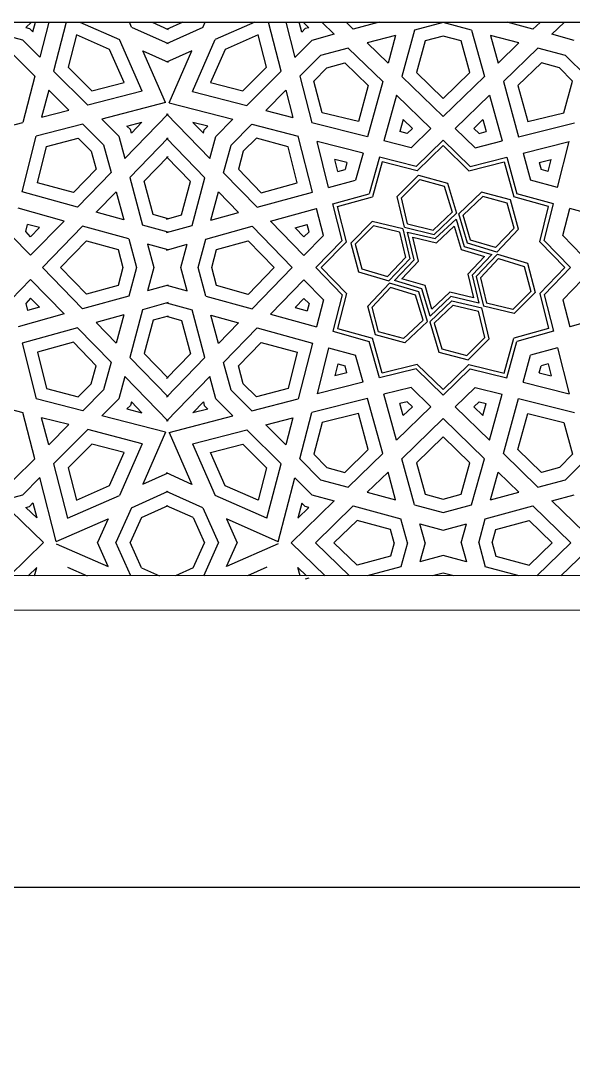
# Model space of a CAD drawing. Header units: inches. Extents: x 13054 to 48691, y 5623 to 20391.
# Drawn here: x 48429.15 to 48437.14, y 18873.44 to 18888.55 of the extents above; entities that cross this region are included whole.
import ezdxf

# ---------------------------------------------------------------- set-up
doc = ezdxf.new("R2010")
doc.units = ezdxf.units.IN
doc.header["$MEASUREMENT"] = 0

msp = doc.modelspace()

# ---------------------------------------------------------------- linework, layer by layer
at = {"transparency": 33554483}
for p, q in [((48359.51, 18888.546), (48454.449, 18888.521)), ((48429.304, 18888.527), (48429.224, 18888.45)), ((48429.224, 18888.45), (48429.275, 18888.436)), ((48429.275, 18888.436), (48429.325, 18888.386)), ((48429.325, 18888.386), (48429.362, 18888.527)), ((48429.556, 18888.527), (48429.425, 18888.021)), ((48429.808, 18888.527), (48429.625, 18887.821)), ((48430.006, 18888.527), (48430.576, 18888.277)), ((48430.753, 18888.454), (48430.721, 18888.527)), ((48430.753, 18888.454), (48431.282, 18888.218)), ((48431.051, 18888.527), (48431.282, 18888.424)), ((48431.492, 18888.527), (48431.256, 18888.422)), ((48431.785, 18888.452), (48431.256, 18888.216)), ((48431.785, 18888.452), (48431.818, 18888.527)), ((48432.535, 18888.526), (48431.963, 18888.275)), ((48432.913, 18887.818), (48432.73, 18888.526)), ((48432.982, 18888.526), (48433.113, 18888.019)), ((48433.213, 18888.384), (48433.176, 18888.526)), ((48433.263, 18888.434), (48433.213, 18888.384)), ((48433.233, 18888.526), (48433.314, 18888.448)), ((48433.314, 18888.448), (48433.263, 18888.434)), ((48433.503, 18888.526), (48433.683, 18888.352)), ((48433.853, 18888.526), (48433.957, 18888.425)), ((48434.333, 18888.526), (48433.957, 18888.425)), ((48435.256, 18888.521), (48434.844, 18888.41)), ((48435.669, 18888.41), (48435.256, 18888.521)), ((48436.556, 18888.425), (48436.182, 18888.526)), ((48436.659, 18888.525), (48436.556, 18888.425)), ((48437.009, 18888.525), (48436.83, 18888.352)), ((48429.178, 18888.267), (48428.856, 18888.354)), ((48429.425, 18888.021), (48429.178, 18888.267)), ((48429.955, 18888.345), (48429.834, 18887.877)), ((48430.433, 18888.134), (48429.955, 18888.345)), ((48430.904, 18887.529), (48430.576, 18888.277)), ((48431.634, 18887.527), (48431.963, 18888.275)), ((48432.583, 18888.343), (48432.105, 18888.132)), ((48432.704, 18887.875), (48432.583, 18888.343)), ((48433.683, 18888.352), (48433.36, 18888.265)), ((48434.57, 18888.337), (48434.161, 18888.227)), ((48434.57, 18888.337), (48434.46, 18887.937)), ((48434.844, 18888.41), (48434.659, 18887.743)), ((48435.256, 18888.326), (48434.996, 18888.257)), ((48435.517, 18888.257), (48435.256, 18888.326)), ((48435.669, 18888.41), (48435.854, 18887.743)), ((48436.352, 18888.227), (48435.943, 18888.337)), ((48435.943, 18888.337), (48436.053, 18887.937)), ((48437.153, 18888.265), (48436.83, 18888.352)), ((48430.644, 18887.656), (48430.433, 18888.134)), ((48430.914, 18888.115), (48431.282, 18887.951)), ((48431.244, 18887.365), (48430.914, 18888.115)), ((48432.105, 18888.132), (48431.895, 18887.654)), ((48433.36, 18888.265), (48433.113, 18888.019)), ((48433.886, 18888.154), (48433.486, 18888.046)), ((48433.886, 18888.154), (48434.385, 18887.669)), ((48434.161, 18888.227), (48434.46, 18887.937)), ((48434.996, 18888.257), (48434.87, 18887.8)), ((48435.643, 18887.8), (48435.517, 18888.257)), ((48436.352, 18888.227), (48436.053, 18887.937)), ((48436.627, 18888.154), (48436.128, 18887.669)), ((48437.027, 18888.046), (48436.627, 18888.154)), ((48429.354, 18887.747), (48429.052, 18888.049)), ((48431.625, 18888.113), (48431.256, 18887.948)), ((48431.295, 18887.363), (48431.625, 18888.113)), ((48433.486, 18888.046), (48433.184, 18887.745)), ((48437.328, 18887.745), (48437.027, 18888.046)), ((48430.12, 18887.326), (48429.625, 18887.821)), ((48429.834, 18887.877), (48430.176, 18887.535)), ((48432.362, 18887.533), (48432.704, 18887.875)), ((48432.419, 18887.324), (48432.913, 18887.818)), ((48433.386, 18887.677), (48433.575, 18887.869)), ((48433.575, 18887.869), (48433.835, 18887.941)), ((48433.835, 18887.941), (48434.175, 18887.611)), ((48436.678, 18887.941), (48436.338, 18887.611)), ((48436.938, 18887.869), (48436.678, 18887.941)), ((48437.127, 18887.677), (48436.938, 18887.869)), ((48429.354, 18887.747), (48429.18, 18887.076)), ((48433.184, 18887.745), (48433.358, 18887.074)), ((48433.509, 18887.219), (48433.386, 18887.677)), ((48434.385, 18887.669), (48434.164, 18886.871)), ((48434.659, 18887.743), (48435.256, 18887.163)), ((48434.87, 18887.8), (48435.256, 18887.424)), ((48435.256, 18887.424), (48435.643, 18887.8)), ((48435.854, 18887.743), (48435.256, 18887.163)), ((48436.128, 18887.669), (48436.349, 18886.871)), ((48437.004, 18887.219), (48437.127, 18887.677)), ((48429.554, 18887.546), (48429.452, 18887.153)), ((48429.845, 18887.255), (48429.554, 18887.546)), ((48430.904, 18887.529), (48430.12, 18887.326)), ((48430.176, 18887.535), (48430.644, 18887.656)), ((48431.634, 18887.527), (48432.419, 18887.324)), ((48431.895, 18887.654), (48432.362, 18887.533)), ((48432.693, 18887.253), (48432.984, 18887.544)), ((48432.984, 18887.544), (48433.086, 18887.151)), ((48434.175, 18887.611), (48434.032, 18887.091)), ((48436.338, 18887.611), (48436.481, 18887.091)), ((48431.244, 18887.365), (48430.32, 18887.126)), ((48431.295, 18887.363), (48432.218, 18887.124)), ((48434.585, 18887.475), (48434.401, 18886.811)), ((48434.585, 18887.475), (48435.081, 18886.992)), ((48435.928, 18887.475), (48435.432, 18886.992)), ((48435.928, 18887.475), (48436.112, 18886.811)), ((48429.452, 18887.153), (48429.845, 18887.255)), ((48432.693, 18887.253), (48433.086, 18887.151)), ((48434.032, 18887.091), (48433.509, 18887.219)), ((48436.481, 18887.091), (48437.004, 18887.219)), ((48428.374, 18886.873), (48429.18, 18887.076)), ((48430.32, 18887.126), (48430.566, 18886.879)), ((48431.282, 18887.204), (48430.653, 18886.557)), ((48430.685, 18887.026), (48430.902, 18887.082)), ((48430.902, 18887.082), (48430.749, 18886.925)), ((48431.256, 18887.202), (48431.885, 18886.555)), ((48431.853, 18887.024), (48431.636, 18887.08)), ((48431.636, 18887.08), (48431.79, 18886.923)), ((48431.972, 18886.877), (48432.218, 18887.124)), ((48434.164, 18886.871), (48433.358, 18887.074)), ((48434.681, 18887.119), (48434.633, 18886.946)), ((48434.681, 18887.119), (48434.812, 18886.992)), ((48435.832, 18887.119), (48435.701, 18886.992)), ((48435.832, 18887.119), (48435.88, 18886.946)), ((48436.349, 18886.871), (48437.155, 18887.074)), ((48430.046, 18887.055), (48429.375, 18886.881)), ((48430.046, 18887.055), (48430.348, 18886.753)), ((48430.735, 18886.976), (48430.685, 18887.026)), ((48430.749, 18886.925), (48430.735, 18886.976)), ((48431.79, 18886.923), (48431.803, 18886.974)), ((48431.803, 18886.974), (48431.853, 18887.024)), ((48432.191, 18886.751), (48432.493, 18887.053)), ((48432.493, 18887.053), (48433.163, 18886.879)), ((48434.737, 18886.92), (48434.633, 18886.946)), ((48434.812, 18886.992), (48434.737, 18886.92)), ((48435.081, 18886.992), (48434.793, 18886.712)), ((48435.432, 18886.992), (48435.72, 18886.712)), ((48435.701, 18886.992), (48435.776, 18886.92)), ((48435.776, 18886.92), (48435.88, 18886.946)), ((48429.172, 18886.075), (48429.375, 18886.881)), ((48429.52, 18886.731), (48429.978, 18886.853)), ((48429.978, 18886.853), (48430.17, 18886.664)), ((48430.566, 18886.879), (48430.653, 18886.557)), ((48431.282, 18886.854), (48430.726, 18886.282)), ((48431.256, 18886.851), (48431.812, 18886.28)), ((48431.885, 18886.555), (48431.972, 18886.877)), ((48432.56, 18886.851), (48432.368, 18886.662)), ((48433.018, 18886.728), (48432.56, 18886.851)), ((48433.367, 18886.073), (48433.163, 18886.879)), ((48433.602, 18886.138), (48433.434, 18886.803)), ((48434.099, 18886.635), (48433.434, 18886.803)), ((48434.793, 18886.712), (48434.401, 18886.811)), ((48435.256, 18886.822), (48434.865, 18886.442)), ((48435.256, 18886.822), (48435.648, 18886.442)), ((48435.72, 18886.712), (48436.112, 18886.811)), ((48436.414, 18886.635), (48437.079, 18886.803)), ((48436.911, 18886.138), (48437.079, 18886.803)), ((48429.392, 18886.207), (48429.52, 18886.731)), ((48430.17, 18886.664), (48430.242, 18886.404)), ((48430.348, 18886.753), (48430.455, 18886.353)), ((48432.083, 18886.351), (48432.191, 18886.751)), ((48432.368, 18886.662), (48432.297, 18886.402)), ((48433.146, 18886.205), (48433.018, 18886.728)), ((48434.099, 18886.635), (48433.991, 18886.246)), ((48435.256, 18886.744), (48434.882, 18886.379)), ((48435.256, 18886.744), (48435.631, 18886.379)), ((48436.414, 18886.635), (48436.522, 18886.246)), ((48430.935, 18886.228), (48431.282, 18886.584)), ((48431.603, 18886.226), (48431.256, 18886.582)), ((48433.737, 18886.37), (48433.693, 18886.544)), ((48433.867, 18886.5), (48433.693, 18886.544)), ((48433.867, 18886.5), (48433.839, 18886.399)), ((48434.336, 18886.575), (48434.189, 18886.048)), ((48434.375, 18886.507), (48434.235, 18886.002)), ((48434.865, 18886.442), (48434.336, 18886.575)), ((48434.882, 18886.379), (48434.375, 18886.507)), ((48435.631, 18886.379), (48436.138, 18886.507)), ((48435.648, 18886.442), (48436.177, 18886.575)), ((48436.138, 18886.507), (48436.278, 18886.002)), ((48436.177, 18886.575), (48436.323, 18886.048)), ((48436.646, 18886.5), (48436.82, 18886.544)), ((48436.646, 18886.5), (48436.674, 18886.399)), ((48436.776, 18886.37), (48436.82, 18886.544)), ((48430.242, 18886.404), (48429.912, 18886.064)), ((48430.455, 18886.353), (48429.97, 18885.854)), ((48432.083, 18886.351), (48432.568, 18885.852)), ((48432.297, 18886.402), (48432.626, 18886.062)), ((48433.737, 18886.37), (48433.839, 18886.399)), ((48434.591, 18886.006), (48434.903, 18886.316)), ((48434.903, 18886.316), (48435.319, 18886.203)), ((48436.776, 18886.37), (48436.674, 18886.399)), ((48429.912, 18886.064), (48429.392, 18886.207)), ((48430.726, 18886.282), (48430.911, 18885.593)), ((48431.065, 18885.746), (48430.935, 18886.228)), ((48431.474, 18885.743), (48431.603, 18886.226)), ((48431.627, 18885.591), (48431.812, 18886.28)), ((48432.626, 18886.062), (48433.146, 18886.205)), ((48433.602, 18886.138), (48433.991, 18886.246)), ((48434.653, 18885.989), (48434.919, 18886.253)), ((48434.919, 18886.253), (48435.274, 18886.157)), ((48435.274, 18886.157), (48435.386, 18885.783)), ((48435.319, 18886.203), (48435.45, 18885.765)), ((48436.911, 18886.138), (48436.522, 18886.246)), ((48429.97, 18885.854), (48429.172, 18886.075)), ((48430.528, 18886.078), (48430.238, 18885.78)), ((48430.528, 18886.078), (48430.638, 18885.669)), ((48431.9, 18885.667), (48432.01, 18886.076)), ((48432.01, 18886.076), (48432.3, 18885.778)), ((48432.568, 18885.852), (48433.367, 18886.073)), ((48433.662, 18885.901), (48434.189, 18886.048)), ((48433.73, 18885.862), (48434.235, 18886.002)), ((48434.697, 18885.564), (48434.591, 18886.006)), ((48435.813, 18886.071), (48435.482, 18885.757)), ((48435.829, 18886.008), (48435.545, 18885.74)), ((48436.23, 18885.96), (48435.813, 18886.071)), ((48436.185, 18885.914), (48435.829, 18886.008)), ((48436.783, 18885.862), (48436.278, 18886.002)), ((48436.851, 18885.901), (48436.323, 18886.048)), ((48433.795, 18885.372), (48433.662, 18885.901)), ((48433.858, 18885.355), (48433.73, 18885.862)), ((48434.744, 18885.611), (48434.653, 18885.989)), ((48436.283, 18885.552), (48436.185, 18885.914)), ((48436.345, 18885.536), (48436.23, 18885.96)), ((48436.655, 18885.355), (48436.783, 18885.862)), ((48436.718, 18885.372), (48436.851, 18885.901)), ((48429.776, 18885.654), (48429.112, 18885.838)), ((48430.638, 18885.669), (48430.238, 18885.78)), ((48431.282, 18885.685), (48431.065, 18885.746)), ((48431.256, 18885.683), (48431.474, 18885.743)), ((48431.9, 18885.667), (48432.3, 18885.778)), ((48432.762, 18885.652), (48433.426, 18885.836)), ((48433.525, 18885.445), (48433.426, 18885.836)), ((48435.111, 18885.523), (48435.386, 18885.783)), ((48435.128, 18885.461), (48435.45, 18885.765)), ((48435.608, 18885.332), (48435.482, 18885.757)), ((48435.653, 18885.378), (48435.545, 18885.74)), ((48436.988, 18885.445), (48437.087, 18885.836)), ((48437.751, 18885.652), (48437.087, 18885.836)), ((48429.221, 18885.502), (48429.247, 18885.606)), ((48429.42, 18885.558), (48429.247, 18885.606)), ((48429.776, 18885.654), (48429.293, 18885.158)), ((48429.42, 18885.558), (48429.293, 18885.427)), ((48430.044, 18885.58), (48429.464, 18884.983)), ((48430.711, 18885.395), (48430.044, 18885.58)), ((48431.282, 18885.491), (48430.911, 18885.593)), ((48431.256, 18885.488), (48431.627, 18885.591)), ((48431.827, 18885.393), (48432.494, 18885.578)), ((48432.494, 18885.578), (48433.075, 18884.981)), ((48432.762, 18885.652), (48433.245, 18885.156)), ((48433.118, 18885.556), (48433.291, 18885.604)), ((48433.118, 18885.556), (48433.245, 18885.425)), ((48433.318, 18885.5), (48433.291, 18885.604)), ((48434.231, 18885.646), (48433.921, 18885.334)), ((48434.248, 18885.584), (48433.984, 18885.318)), ((48434.673, 18885.54), (48434.231, 18885.646)), ((48434.627, 18885.494), (48434.248, 18885.584)), ((48434.697, 18885.564), (48435.128, 18885.461)), ((48434.744, 18885.611), (48435.111, 18885.523)), ((48435.144, 18885.399), (48435.445, 18885.683)), ((48435.161, 18885.337), (48435.417, 18885.579)), ((48435.417, 18885.579), (48435.517, 18885.242)), ((48435.445, 18885.683), (48435.563, 18885.287)), ((48436.016, 18885.27), (48436.283, 18885.552)), ((48429.293, 18885.158), (48429.013, 18885.447)), ((48429.293, 18885.427), (48429.221, 18885.502)), ((48433.245, 18885.425), (48433.318, 18885.5)), ((48433.245, 18885.156), (48433.525, 18885.445)), ((48434.627, 18885.494), (48434.714, 18885.126)), ((48434.673, 18885.54), (48434.776, 18885.109)), ((48434.742, 18885.495), (48435.144, 18885.399)), ((48434.838, 18885.093), (48434.742, 18885.495)), ((48434.818, 18885.419), (48435.161, 18885.337)), ((48434.9, 18885.076), (48434.818, 18885.419)), ((48436.033, 18885.206), (48436.345, 18885.536)), ((48437.268, 18885.156), (48436.988, 18885.445)), ((48429.726, 18884.983), (48430.101, 18885.369)), ((48430.101, 18885.369), (48430.558, 18885.243)), ((48430.711, 18885.395), (48430.822, 18884.983)), ((48430.984, 18885.32), (48431.075, 18884.983)), ((48431.282, 18885.237), (48430.984, 18885.32)), ((48431.256, 18885.235), (48431.554, 18885.317)), ((48431.464, 18884.981), (48431.554, 18885.317)), ((48431.716, 18884.981), (48431.827, 18885.393)), ((48431.981, 18885.241), (48432.437, 18885.367)), ((48432.437, 18885.367), (48432.813, 18884.981)), ((48433.415, 18884.981), (48433.795, 18885.372)), ((48433.494, 18884.981), (48433.858, 18885.355)), ((48433.921, 18885.334), (48434.034, 18884.918)), ((48433.984, 18885.318), (48434.08, 18884.963)), ((48435.563, 18885.287), (48435.959, 18885.169)), ((48436.033, 18885.206), (48435.608, 18885.332)), ((48436.016, 18885.27), (48435.653, 18885.378)), ((48437.019, 18884.981), (48436.655, 18885.355)), ((48437.098, 18884.981), (48436.718, 18885.372)), ((48430.558, 18885.243), (48430.627, 18884.983)), ((48431.911, 18884.981), (48431.981, 18885.241)), ((48434.714, 18885.126), (48434.455, 18884.851)), ((48434.776, 18885.109), (48434.472, 18884.788)), ((48435.517, 18885.242), (48435.855, 18885.141)), ((48435.855, 18885.141), (48435.613, 18884.885)), ((48435.959, 18885.169), (48435.675, 18884.869)), ((48436.041, 18885.174), (48435.737, 18884.852)), ((48436.058, 18885.11), (48435.799, 18884.835)), ((48436.041, 18885.174), (48436.477, 18885.044)), ((48436.058, 18885.11), (48436.431, 18884.999)), ((48430.044, 18884.386), (48429.464, 18884.983)), ((48430.101, 18884.596), (48429.726, 18884.983)), ((48430.627, 18884.983), (48430.558, 18884.723)), ((48430.822, 18884.983), (48430.711, 18884.57)), ((48431.075, 18884.983), (48430.984, 18884.646)), ((48431.554, 18884.644), (48431.464, 18884.981)), ((48431.827, 18884.568), (48431.716, 18884.981)), ((48431.981, 18884.721), (48431.911, 18884.981)), ((48432.813, 18884.981), (48432.437, 18884.594)), ((48432.494, 18884.383), (48433.075, 18884.981)), ((48433.415, 18884.981), (48433.795, 18884.589)), ((48433.494, 18884.981), (48433.858, 18884.606)), ((48434.08, 18884.963), (48434.455, 18884.851)), ((48434.554, 18884.792), (48434.838, 18885.093)), ((48434.658, 18884.82), (48434.9, 18885.076)), ((48436.431, 18884.999), (48436.527, 18884.636)), ((48436.477, 18885.044), (48436.59, 18884.619)), ((48437.019, 18884.981), (48436.655, 18884.606)), ((48437.098, 18884.981), (48436.718, 18884.589)), ((48429.293, 18884.808), (48429.013, 18884.519)), ((48429.776, 18884.311), (48429.293, 18884.808)), ((48432.762, 18884.309), (48433.245, 18884.806)), ((48433.245, 18884.806), (48433.525, 18884.517)), ((48434.034, 18884.918), (48434.472, 18884.788)), ((48434.95, 18884.674), (48434.554, 18884.792)), ((48434.995, 18884.72), (48434.658, 18884.82)), ((48435.613, 18884.885), (48435.695, 18884.542)), ((48435.675, 18884.869), (48435.771, 18884.466)), ((48435.737, 18884.852), (48435.84, 18884.421)), ((48435.799, 18884.835), (48435.886, 18884.468)), ((48437.268, 18884.806), (48436.988, 18884.517)), ((48430.558, 18884.723), (48430.101, 18884.596)), ((48431.282, 18884.728), (48430.984, 18884.646)), ((48431.256, 18884.726), (48431.554, 18884.644)), ((48432.437, 18884.594), (48431.981, 18884.721)), ((48434.166, 18884.424), (48434.48, 18884.756)), ((48434.229, 18884.408), (48434.497, 18884.692)), ((48434.905, 18884.629), (48434.48, 18884.756)), ((48434.86, 18884.584), (48434.497, 18884.692)), ((48435.068, 18884.278), (48434.95, 18884.674)), ((48435.096, 18884.382), (48434.995, 18884.72)), ((48429.293, 18884.538), (48429.221, 18884.463)), ((48429.42, 18884.408), (48429.293, 18884.538)), ((48430.711, 18884.57), (48430.044, 18884.386)), ((48431.827, 18884.568), (48432.494, 18884.383)), ((48433.118, 18884.405), (48433.245, 18884.536)), ((48433.245, 18884.536), (48433.318, 18884.461)), ((48433.525, 18884.517), (48433.426, 18884.125)), ((48433.795, 18884.589), (48433.662, 18884.06)), ((48433.858, 18884.606), (48433.73, 18884.1)), ((48434.967, 18884.222), (48434.86, 18884.584)), ((48435.031, 18884.204), (48434.905, 18884.629)), ((48435.063, 18884.196), (48435.385, 18884.5)), ((48435.369, 18884.562), (48435.068, 18884.278)), ((48435.352, 18884.624), (48435.096, 18884.382)), ((48435.695, 18884.542), (48435.352, 18884.624)), ((48435.771, 18884.466), (48435.369, 18884.562)), ((48435.385, 18884.5), (48435.816, 18884.398)), ((48436.527, 18884.636), (48436.266, 18884.377)), ((48436.59, 18884.619), (48436.284, 18884.315)), ((48436.655, 18884.606), (48436.783, 18884.1)), ((48436.718, 18884.589), (48436.851, 18884.06)), ((48436.988, 18884.517), (48437.087, 18884.125)), ((48429.221, 18884.463), (48429.247, 18884.36)), ((48429.42, 18884.408), (48429.247, 18884.36)), ((48430.911, 18884.372), (48430.726, 18883.683)), ((48431.282, 18884.475), (48430.911, 18884.372)), ((48431.256, 18884.473), (48431.627, 18884.37)), ((48431.812, 18883.681), (48431.627, 18884.37)), ((48433.118, 18884.405), (48433.291, 18884.357)), ((48433.318, 18884.461), (48433.291, 18884.357)), ((48434.277, 18884.007), (48434.166, 18884.424)), ((48434.323, 18884.053), (48434.229, 18884.408)), ((48435.127, 18884.179), (48435.402, 18884.439)), ((48435.402, 18884.439), (48435.769, 18884.351)), ((48435.86, 18883.971), (48435.769, 18884.351)), ((48435.922, 18883.953), (48435.816, 18884.398)), ((48436.284, 18884.315), (48435.84, 18884.421)), ((48436.266, 18884.377), (48435.886, 18884.468)), ((48429.776, 18884.311), (48429.112, 18884.127)), ((48430.638, 18884.297), (48430.238, 18884.186)), ((48430.638, 18884.297), (48430.528, 18883.887)), ((48431.065, 18884.22), (48430.935, 18883.738)), ((48431.282, 18884.28), (48431.065, 18884.22)), ((48431.256, 18884.278), (48431.474, 18884.218)), ((48431.474, 18884.218), (48431.603, 18883.736)), ((48432.01, 18883.885), (48431.9, 18884.295)), ((48431.9, 18884.295), (48432.3, 18884.184)), ((48432.762, 18884.309), (48433.426, 18884.125)), ((48434.967, 18884.222), (48434.685, 18883.954)), ((48435.031, 18884.204), (48434.701, 18883.892)), ((48435.063, 18884.196), (48435.193, 18883.76)), ((48437.751, 18884.309), (48437.087, 18884.125)), ((48429.97, 18884.112), (48429.172, 18883.89)), ((48430.455, 18883.613), (48429.97, 18884.112)), ((48430.528, 18883.887), (48430.238, 18884.186)), ((48432.01, 18883.885), (48432.3, 18884.184)), ((48432.083, 18883.611), (48432.568, 18884.109)), ((48432.568, 18884.109), (48433.367, 18883.888)), ((48433.662, 18884.06), (48434.189, 18883.914)), ((48433.73, 18884.1), (48434.235, 18883.959)), ((48434.685, 18883.954), (48434.323, 18884.053)), ((48435.127, 18884.179), (48435.238, 18883.806)), ((48436.783, 18884.1), (48436.278, 18883.959)), ((48436.851, 18884.06), (48436.323, 18883.914)), ((48429.172, 18883.89), (48429.375, 18883.084)), ((48429.912, 18883.902), (48429.392, 18883.759)), ((48430.242, 18883.561), (48429.912, 18883.902)), ((48432.297, 18883.559), (48432.626, 18883.899)), ((48432.626, 18883.899), (48433.146, 18883.757)), ((48433.367, 18883.888), (48433.163, 18883.082)), ((48434.336, 18883.386), (48434.189, 18883.914)), ((48434.375, 18883.454), (48434.235, 18883.959)), ((48434.701, 18883.892), (48434.277, 18884.007)), ((48435.601, 18883.71), (48435.86, 18883.971)), ((48435.618, 18883.647), (48435.922, 18883.953)), ((48436.138, 18883.454), (48436.278, 18883.959)), ((48436.177, 18883.386), (48436.323, 18883.914)), ((48429.392, 18883.759), (48429.52, 18883.235)), ((48430.935, 18883.738), (48431.282, 18883.381)), ((48431.603, 18883.736), (48431.256, 18883.379)), ((48433.146, 18883.757), (48433.018, 18883.233)), ((48433.602, 18883.823), (48433.434, 18883.158)), ((48433.602, 18883.823), (48433.991, 18883.715)), ((48435.193, 18883.76), (48435.618, 18883.647)), ((48435.238, 18883.806), (48435.601, 18883.71)), ((48436.911, 18883.823), (48436.522, 18883.715)), ((48436.911, 18883.823), (48437.079, 18883.158)), ((48430.455, 18883.613), (48430.348, 18883.213)), ((48431.282, 18883.112), (48430.726, 18883.683)), ((48431.256, 18883.11), (48431.812, 18883.681)), ((48432.191, 18883.211), (48432.083, 18883.611)), ((48433.737, 18883.591), (48433.693, 18883.417)), ((48433.737, 18883.591), (48433.839, 18883.563)), ((48434.099, 18883.326), (48433.991, 18883.715)), ((48436.414, 18883.326), (48436.522, 18883.715)), ((48436.776, 18883.591), (48436.674, 18883.563)), ((48436.776, 18883.591), (48436.82, 18883.417)), ((48430.17, 18883.302), (48430.242, 18883.561)), ((48432.368, 18883.3), (48432.297, 18883.559)), ((48433.867, 18883.461), (48433.693, 18883.417)), ((48433.867, 18883.461), (48433.839, 18883.563)), ((48434.865, 18883.52), (48434.336, 18883.386)), ((48434.882, 18883.582), (48434.375, 18883.454)), ((48435.256, 18883.139), (48434.865, 18883.52)), ((48435.256, 18883.218), (48434.882, 18883.582)), ((48435.256, 18883.218), (48435.631, 18883.582)), ((48435.256, 18883.139), (48435.648, 18883.52)), ((48435.631, 18883.582), (48436.138, 18883.454)), ((48435.648, 18883.52), (48436.177, 18883.386)), ((48436.646, 18883.461), (48436.674, 18883.563)), ((48436.646, 18883.461), (48436.82, 18883.417)), ((48429.978, 18883.113), (48430.17, 18883.302)), ((48430.653, 18883.409), (48430.566, 18883.086)), ((48431.282, 18882.762), (48430.653, 18883.409)), ((48431.256, 18882.76), (48431.885, 18883.407)), ((48431.972, 18883.084), (48431.885, 18883.407)), ((48432.56, 18883.111), (48432.368, 18883.3)), ((48434.099, 18883.326), (48433.434, 18883.158)), ((48436.414, 18883.326), (48437.079, 18883.158)), ((48429.52, 18883.235), (48429.978, 18883.113)), ((48430.348, 18883.213), (48430.046, 18882.911)), ((48432.493, 18882.909), (48432.191, 18883.211)), ((48433.018, 18883.233), (48432.56, 18883.111)), ((48434.793, 18883.25), (48434.401, 18883.151)), ((48434.585, 18882.487), (48434.401, 18883.151)), ((48435.081, 18882.969), (48434.793, 18883.25)), ((48435.432, 18882.969), (48435.72, 18883.25)), ((48435.72, 18883.25), (48436.112, 18883.151)), ((48435.928, 18882.487), (48436.112, 18883.151)), ((48428.374, 18883.093), (48429.18, 18882.889)), ((48430.046, 18882.911), (48429.375, 18883.084)), ((48430.566, 18883.086), (48430.32, 18882.84)), ((48430.735, 18882.989), (48430.685, 18882.939)), ((48430.749, 18883.041), (48430.735, 18882.989)), ((48430.902, 18882.883), (48430.749, 18883.041)), ((48431.636, 18882.881), (48431.79, 18883.039)), ((48431.79, 18883.039), (48431.803, 18882.987)), ((48431.803, 18882.987), (48431.853, 18882.937)), ((48432.218, 18882.838), (48431.972, 18883.084)), ((48432.493, 18882.909), (48433.163, 18883.082)), ((48434.164, 18883.091), (48433.358, 18882.887)), ((48434.385, 18882.293), (48434.164, 18883.091)), ((48434.737, 18883.042), (48434.633, 18883.016)), ((48434.681, 18882.842), (48434.633, 18883.016)), ((48434.812, 18882.969), (48434.737, 18883.042)), ((48435.701, 18882.969), (48435.776, 18883.042)), ((48435.776, 18883.042), (48435.88, 18883.016)), ((48435.832, 18882.842), (48435.88, 18883.016)), ((48436.128, 18882.293), (48436.349, 18883.091)), ((48436.349, 18883.091), (48437.155, 18882.887)), ((48429.354, 18882.219), (48429.18, 18882.889)), ((48431.244, 18882.601), (48430.32, 18882.84)), ((48430.685, 18882.939), (48430.902, 18882.883)), ((48431.295, 18882.599), (48432.218, 18882.838)), ((48431.853, 18882.937), (48431.636, 18882.881)), ((48433.184, 18882.217), (48433.358, 18882.887)), ((48434.032, 18882.87), (48433.509, 18882.742)), ((48434.175, 18882.35), (48434.032, 18882.87)), ((48434.585, 18882.487), (48435.081, 18882.969)), ((48434.681, 18882.842), (48434.812, 18882.969)), ((48435.928, 18882.487), (48435.432, 18882.969)), ((48435.832, 18882.842), (48435.701, 18882.969)), ((48436.338, 18882.35), (48436.481, 18882.87)), ((48436.481, 18882.87), (48437.004, 18882.742)), ((48429.554, 18882.419), (48429.452, 18882.812)), ((48429.845, 18882.711), (48429.452, 18882.812)), ((48429.845, 18882.711), (48429.554, 18882.419)), ((48432.693, 18882.708), (48433.086, 18882.81)), ((48432.984, 18882.417), (48432.693, 18882.708)), ((48433.086, 18882.81), (48432.984, 18882.417)), ((48433.509, 18882.742), (48433.386, 18882.285)), ((48434.659, 18882.218), (48435.256, 18882.799)), ((48435.854, 18882.218), (48435.256, 18882.799)), ((48437.004, 18882.742), (48437.127, 18882.285)), ((48430.12, 18882.639), (48429.625, 18882.145)), ((48430.904, 18882.436), (48430.12, 18882.639)), ((48431.244, 18882.601), (48430.914, 18881.85)), ((48431.295, 18882.599), (48431.625, 18881.848)), ((48431.634, 18882.434), (48432.419, 18882.637)), ((48432.913, 18882.143), (48432.419, 18882.637)), ((48435.256, 18882.537), (48434.87, 18882.161)), ((48435.643, 18882.161), (48435.256, 18882.537)), ((48430.176, 18882.431), (48429.834, 18882.088)), ((48430.644, 18882.31), (48430.176, 18882.431)), ((48430.904, 18882.436), (48430.576, 18881.689)), ((48431.634, 18882.434), (48431.963, 18881.687)), ((48431.895, 18882.308), (48432.362, 18882.429)), ((48432.362, 18882.429), (48432.704, 18882.086)), ((48430.433, 18881.831), (48430.644, 18882.31)), ((48432.105, 18881.829), (48431.895, 18882.308)), ((48433.386, 18882.285), (48433.575, 18882.093)), ((48433.835, 18882.021), (48434.175, 18882.35)), ((48433.886, 18881.808), (48434.385, 18882.293)), ((48436.627, 18881.808), (48436.128, 18882.293)), ((48436.678, 18882.021), (48436.338, 18882.35)), ((48437.127, 18882.285), (48436.938, 18882.093)), ((48429.052, 18881.917), (48429.354, 18882.219)), ((48429.625, 18882.145), (48429.828, 18881.36)), ((48429.834, 18882.088), (48429.955, 18881.621)), ((48432.704, 18882.086), (48432.583, 18881.619)), ((48432.71, 18881.358), (48432.913, 18882.143)), ((48433.184, 18882.217), (48433.486, 18881.915)), ((48433.575, 18882.093), (48433.835, 18882.021)), ((48434.844, 18881.551), (48434.659, 18882.218)), ((48434.87, 18882.161), (48434.996, 18881.705)), ((48435.517, 18881.705), (48435.643, 18882.161)), ((48435.669, 18881.551), (48435.854, 18882.218)), ((48436.938, 18882.093), (48436.678, 18882.021)), ((48437.027, 18881.915), (48437.328, 18882.217)), ((48429.178, 18881.698), (48429.425, 18881.945)), ((48429.664, 18881.021), (48429.425, 18881.945)), ((48430.914, 18881.85), (48431.282, 18882.015)), ((48431.625, 18881.848), (48431.256, 18882.013)), ((48432.874, 18881.019), (48433.113, 18881.943)), ((48433.113, 18881.943), (48433.36, 18881.696)), ((48434.161, 18881.734), (48434.46, 18882.024)), ((48434.57, 18881.624), (48434.46, 18882.024)), ((48435.943, 18881.624), (48436.053, 18882.024)), ((48436.352, 18881.734), (48436.053, 18882.024)), ((48429.955, 18881.621), (48430.433, 18881.831)), ((48432.583, 18881.619), (48432.105, 18881.829)), ((48433.486, 18881.915), (48433.886, 18881.808)), ((48436.627, 18881.808), (48437.027, 18881.915)), ((48428.856, 18881.612), (48429.178, 18881.698)), ((48429.828, 18881.36), (48430.576, 18881.689)), ((48430.753, 18881.511), (48431.282, 18881.748)), ((48431.785, 18881.509), (48431.256, 18881.746)), ((48432.71, 18881.358), (48431.963, 18881.687)), ((48433.36, 18881.696), (48433.683, 18881.61)), ((48434.161, 18881.734), (48434.57, 18881.624)), ((48434.996, 18881.705), (48435.256, 18881.635)), ((48435.256, 18881.635), (48435.517, 18881.705)), ((48435.943, 18881.624), (48436.352, 18881.734)), ((48436.83, 18881.61), (48437.153, 18881.696)), ((48429.479, 18881.006), (48428.856, 18881.612)), ((48429.224, 18881.516), (48429.275, 18881.53)), ((48429.381, 18881.363), (48429.224, 18881.516)), ((48429.275, 18881.53), (48429.325, 18881.58)), ((48429.325, 18881.58), (48429.381, 18881.363)), ((48430.753, 18881.511), (48430.527, 18881.006)), ((48430.895, 18881.369), (48431.282, 18881.542)), ((48431.271, 18881.533), (48431.256, 18881.54)), ((48431.643, 18881.367), (48431.256, 18881.54)), ((48431.785, 18881.509), (48432.011, 18881.004)), ((48433.059, 18881.004), (48433.683, 18881.61)), ((48433.213, 18881.578), (48433.157, 18881.361)), ((48433.157, 18881.361), (48433.314, 18881.514)), ((48433.263, 18881.528), (48433.213, 18881.578)), ((48433.314, 18881.514), (48433.263, 18881.528)), ((48433.41, 18881.004), (48433.957, 18881.536)), ((48433.957, 18881.536), (48434.646, 18881.351)), ((48434.844, 18881.551), (48435.256, 18881.441)), ((48435.256, 18881.441), (48435.669, 18881.551)), ((48435.867, 18881.351), (48436.556, 18881.536)), ((48437.103, 18881.004), (48436.556, 18881.536)), ((48437.454, 18881.004), (48436.83, 18881.61)), ((48429.664, 18881.021), (48430.414, 18881.351)), ((48430.414, 18881.351), (48430.26, 18881.006)), ((48430.895, 18881.369), (48430.733, 18881.006)), ((48431.643, 18881.367), (48431.805, 18881.004)), ((48432.124, 18881.349), (48432.278, 18881.004)), ((48432.874, 18881.019), (48432.124, 18881.349)), ((48434.012, 18881.327), (48433.679, 18881.004)), ((48434.494, 18881.198), (48434.012, 18881.327)), ((48434.742, 18881.004), (48434.646, 18881.351)), ((48435.771, 18881.004), (48435.867, 18881.351)), ((48436.019, 18881.198), (48436.501, 18881.327)), ((48436.501, 18881.327), (48436.834, 18881.004)), ((48434.547, 18881.004), (48434.494, 18881.198)), ((48434.92, 18881.278), (48435.256, 18881.188)), ((48434.996, 18881.004), (48434.92, 18881.278)), ((48435.256, 18881.188), (48435.593, 18881.278)), ((48435.517, 18881.004), (48435.593, 18881.278)), ((48435.966, 18881.004), (48436.019, 18881.198)), ((48429.479, 18881.006), (48428.987, 18880.527)), ((48429.479, 18881.006), (48429.478, 18881.007)), ((48429.664, 18880.991), (48430.414, 18880.661)), ((48430.26, 18881.007), (48430.26, 18881.006)), ((48430.414, 18880.661), (48430.26, 18881.006)), ((48430.528, 18881.007), (48430.527, 18881.006)), ((48430.741, 18880.527), (48430.527, 18881.006)), ((48430.733, 18881.007), (48430.733, 18881.006)), ((48430.895, 18880.643), (48430.733, 18881.006)), ((48431.643, 18880.641), (48431.805, 18881.004)), ((48431.798, 18880.527), (48432.011, 18881.004)), ((48431.805, 18881.005), (48431.805, 18881.004)), ((48432.011, 18881.005), (48432.011, 18881.004)), ((48432.124, 18880.659), (48432.278, 18881.004)), ((48432.874, 18880.989), (48432.124, 18880.659)), ((48432.278, 18881.005), (48432.278, 18881.004)), ((48433.059, 18881.004), (48433.06, 18881.005)), ((48433.059, 18881.004), (48433.551, 18880.526)), ((48433.41, 18881.004), (48433.411, 18881.005)), ((48433.41, 18881.004), (48433.901, 18880.526)), ((48433.68, 18881.005), (48433.679, 18881.004)), ((48434.012, 18880.681), (48433.679, 18881.004)), ((48434.547, 18881.004), (48434.494, 18880.81)), ((48434.742, 18881.004), (48434.646, 18880.656)), ((48434.742, 18881.004), (48434.742, 18881.005)), ((48434.996, 18881.004), (48434.92, 18880.73)), ((48434.996, 18881.004), (48434.995, 18881.005)), ((48435.517, 18881.004), (48435.518, 18881.005)), ((48435.517, 18881.004), (48435.593, 18880.73)), ((48435.771, 18881.004), (48435.771, 18881.005)), ((48435.771, 18881.004), (48435.867, 18880.656)), ((48435.966, 18881.004), (48436.019, 18880.81)), ((48436.501, 18880.681), (48436.834, 18881.004)), ((48437.103, 18881.004), (48436.611, 18880.525)), ((48436.833, 18881.005), (48436.834, 18881.004)), ((48437.454, 18881.004), (48436.961, 18880.525)), ((48437.103, 18881.004), (48437.102, 18881.005)), ((48434.494, 18880.81), (48434.012, 18880.681)), ((48435.256, 18880.82), (48434.92, 18880.73)), ((48435.593, 18880.73), (48435.256, 18880.82)), ((48436.019, 18880.81), (48436.501, 18880.681)), ((48429.381, 18880.649), (48429.256, 18880.527)), ((48429.35, 18880.527), (48429.381, 18880.649)), ((48429.828, 18880.652), (48430.112, 18880.527)), ((48430.895, 18880.643), (48431.155, 18880.527)), ((48431.643, 18880.641), (48431.388, 18880.527)), ((48432.71, 18880.65), (48432.43, 18880.527)), ((48433.188, 18880.526), (48433.157, 18880.647)), ((48433.157, 18880.647), (48433.281, 18880.526)), ((48434.646, 18880.656), (48434.16, 18880.526)), ((48435.256, 18880.567), (48435.102, 18880.526)), ((48435.411, 18880.526), (48435.256, 18880.567)), ((48436.355, 18880.525), (48435.867, 18880.656)), ((48433.314, 18880.494), (48433.263, 18880.48)), ((48372.006, 18876.043), (48441.946, 18876.024))]:
    msp.add_line(p, q, dxfattribs=at)
for points in [[(48443.386, 18880.524), (48367.508, 18880.544), (48367.484, 18793.531)], [(48445.924, 18793.51), (48445.947, 18880.023), (48368.007, 18880.044), (48367.984, 18793.531)]]:
    msp.add_lwpolyline(points, dxfattribs=at)

doc.saveas('drawing.dxf')
